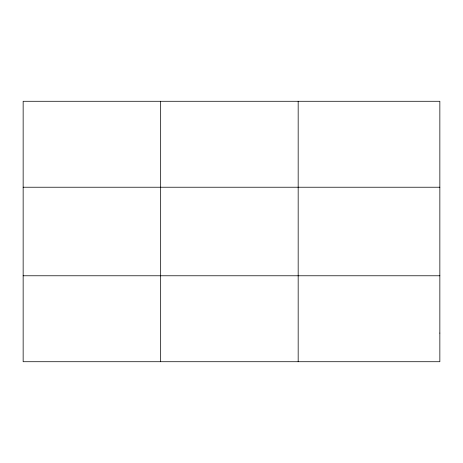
<?xml version="1.0" encoding="UTF-8"?>
<svg xmlns="http://www.w3.org/2000/svg" width="463" height="463" viewBox="0 0 463 463"><rect width="100%" height="100%" fill="white"/><g stroke="black" fill="none" stroke-linecap="round" stroke-linejoin="round"><path stroke-width="0.69" d="M160.661 101.281L160.661 361.719M298.172 101.281L298.172 361.719M23.15 187.226L439.85 187.226M23.15 275.774L439.85 275.774M439.85 333.071L439.85 361.719L23.15 361.719L23.15 101.281L439.85 101.281L439.85 333.071"/></g></svg>
